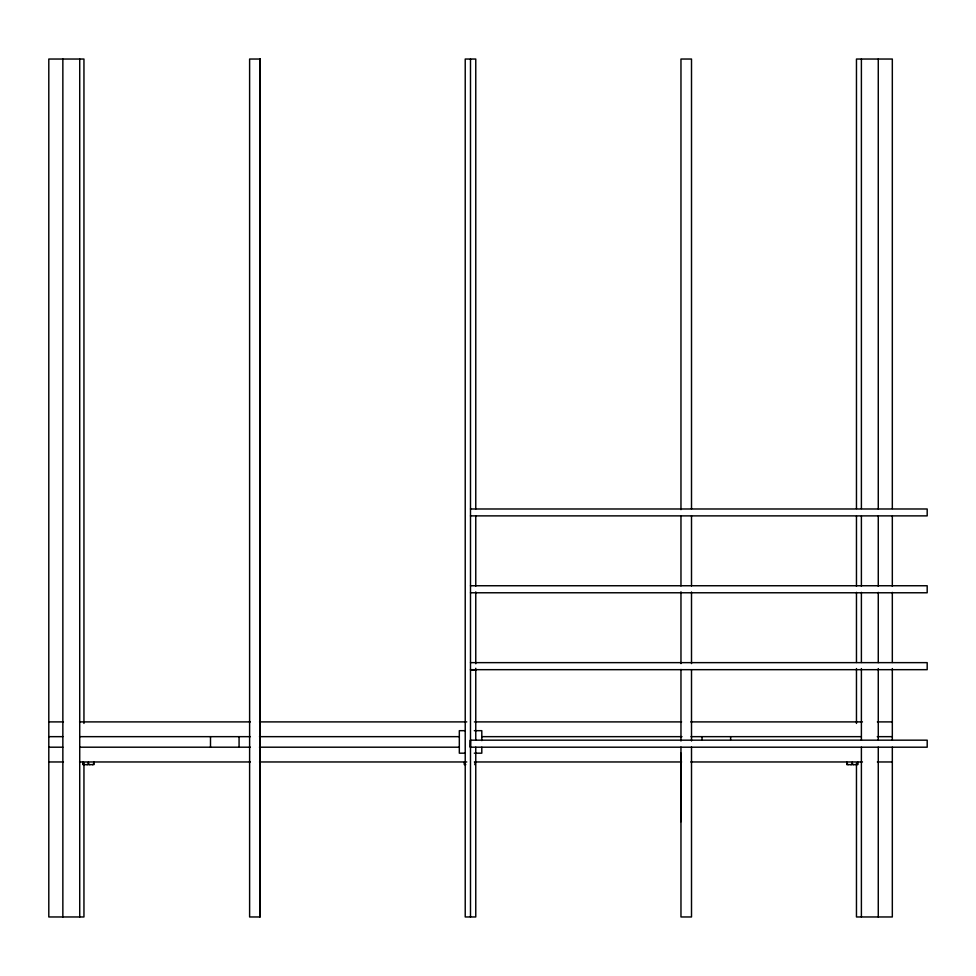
<?xml version="1.0" encoding="UTF-8"?>
<svg xmlns="http://www.w3.org/2000/svg" width="976" height="976" viewBox="0 0 976 976"><rect width="100%" height="100%" fill="white"/><g stroke="black" fill="none" stroke-linecap="round" stroke-linejoin="round"><path stroke-width="1.46" d="M470.493 916.964L470.493 59.036M470.371 747.201L470.371 740.174L927.2 740.174L927.2 747.201L470.371 747.201L470.493 740.174M88.413 762.122L88.316 764.159L86.986 764.635M93.891 763.952L92.464 764.635M852.292 762.122L852.194 764.159L850.877 764.635M857.77 763.952L856.355 764.635M470.493 508.984L927.188 508.984L927.188 515.877L470.493 515.877M470.493 585.746L927.188 585.746L927.188 592.774L470.493 592.774M470.493 662.643L927.188 662.643L927.188 669.67L470.493 669.67M470.493 669.89L475.763 669.89M48.8 721.898L63.44 721.898M79.556 721.898L250.381 721.898M259.531 721.898L466.748 721.898M474.373 721.898L681.59 721.898M690.74 721.898L862.442 721.898M877.387 721.898L892.32 721.898M465.308 730.682L459.318 730.682L459.318 753.179L465.308 753.179M474.312 730.682L481.802 730.682L481.802 740.613M48.8 736.66L62.854 736.66M79.727 736.66L250.393 736.66M259.482 736.66L459.318 736.66M481.802 736.66L681.992 736.66M690.996 736.66L861.393 736.66M877.278 736.66L892.32 736.66M48.8 747.201L62.854 747.201M79.727 747.201L250.393 747.201M259.482 747.201L459.318 747.201M474.312 753.179L481.802 753.179L481.802 747.189M680.967 753.179L680.967 821.719M48.8 761.963L63.44 761.963M79.556 761.963L250.381 761.963M259.531 761.963L466.748 761.963M474.373 761.963L681.59 761.963M690.74 761.963L862.442 761.963M877.387 761.963L892.32 761.963M474.763 764.623L475.324 762.11M853.719 764.635L852.292 763.952M848.229 764.635L846.814 763.952M89.829 764.635L88.413 763.952M84.351 764.635L82.936 763.952M464.369 763.94L465.784 764.623L464.369 764.623L464.369 762.11M892.32 508.569L892.32 59.036L856.464 59.036L856.464 508.569M892.32 516.182L892.32 586.283M892.32 592.371L892.32 662.484M892.32 668.572L892.32 740.198M892.32 747.201L892.32 916.964L856.464 916.964L856.464 763.061M878.266 59.036L878.266 508.984M878.266 515.877L878.266 586.283M878.266 592.371L878.266 662.643M878.266 668.572L878.266 739.674M878.266 747.201L878.266 916.964M861.393 59.036L861.393 508.569M861.393 516.182L861.393 586.283M861.393 592.371L861.393 662.484M861.393 668.572L861.393 740.198M861.393 747.201L861.393 916.964M857.77 762.122L857.77 764.635L846.814 764.635L846.814 762.122M856.464 516.182L856.464 586.283M856.464 592.371L856.464 662.484M856.464 668.572L856.464 723.436M730.621 736.66L730.621 739.674M702.037 736.66L702.037 739.674M691.508 508.984L691.508 59.036L680.967 59.036L680.967 509.618M691.508 515.865L691.508 585.905M691.508 592.005L691.508 663.57M691.508 669.658L691.508 740.979M691.508 747.043L691.508 916.964L680.967 916.964L680.967 747.091M680.967 515.706L680.967 585.905M680.967 591.822L680.967 663.57M680.967 669.463L680.967 741.004M475.763 508.984L475.763 59.036L465.223 59.036L465.223 916.964L475.763 916.964L475.763 747.189M475.763 515.877L475.763 586.112M475.763 591.932L475.763 663.729M475.763 668.292L475.763 740.174M259.921 59.036L259.921 916.964M239.071 736.66L239.071 747.201M210.499 736.66L210.499 747.201M93.891 762.122L93.891 764.635L82.936 764.635L82.936 762.122M83.948 723.436L83.948 59.036L48.8 59.036L48.8 916.964L83.948 916.964L83.948 763.061M79.727 59.036L79.727 916.964M62.854 59.036L62.854 916.964M260.153 59.036L249.612 59.036L249.612 916.964L260.153 916.964L260.153 59.036"/></g></svg>
